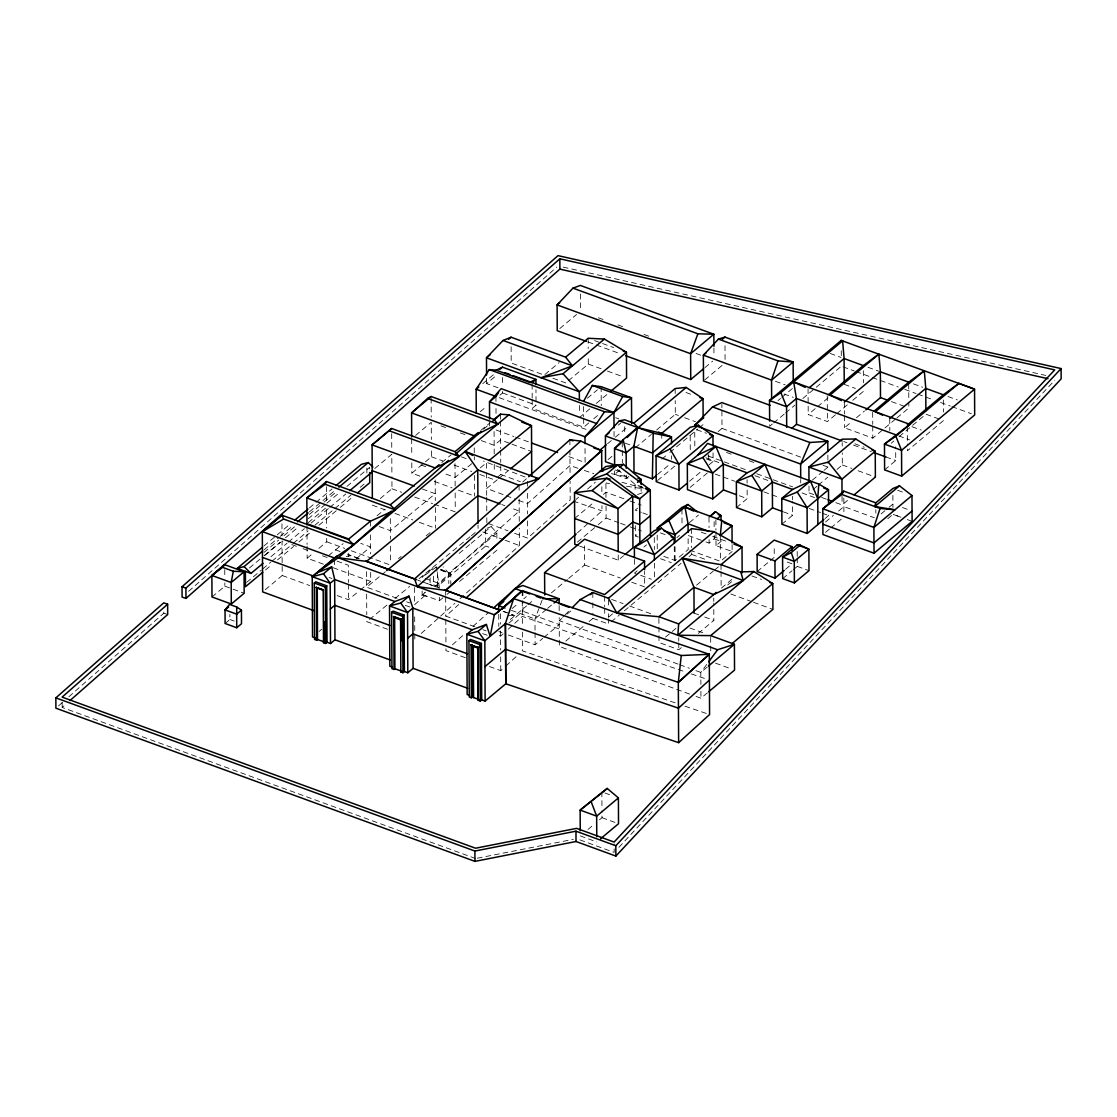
<?xml version="1.0" encoding="UTF-8"?>
<svg xmlns="http://www.w3.org/2000/svg" width="1117" height="1117" viewBox="0 0 1117 1117"><rect width="100%" height="100%" fill="white"/><g stroke="black" fill="none" stroke-linecap="round" stroke-linejoin="round"><path stroke-width="0.75" stroke-dasharray="5 3.75" d="M542.108 600.248L534.973 618.972L535.043 631.007M706.726 664.433L700.82 672.42L700.89 684.47M618.902 847.3L1054.769 380.199M678.033 664.098L559.226 620.675L563.903 615.984M565.062 614.811L569.74 610.133M503.139 633.828L500.584 636.145L497.358 634.973M508.263 629.178L522.337 616.402L676.581 668.901M489.483 666.514L500.765 670.633L504.605 667.142M505.875 665.983L516.124 656.698M522.658 482.111L527.378 477.881L483.493 461.084M414.616 604.73L427.532 593.169M435.281 586.23L519.196 511.055L511.251 508.109M421.263 633.437L439.33 617.24M440.629 616.081L454.828 603.362M459.995 598.74L519.377 545.543L519.293 528.299M514.588 533.284L527.643 538.143L570.187 500.039L570.089 481.078M474.795 626.721L445.795 616.123L458.682 604.576M576.009 499.481L578.592 497.177M587.612 489.092L595.347 482.167M452.413 644.83L465.314 633.283M473.05 626.358L488.52 612.493M577.475 532.809L589.092 522.421M590.376 521.262L601.979 510.874L601.951 505.694M483.633 429.207L490.126 423.441M58.503 705.902L62.398 702.467M68.905 696.743L163.808 613.177L163.794 609.728M188.619 591.326L556.755 267.117M475.605 858.54L62.175 707.438L66.085 703.989M263.905 545.99L275.927 535.923M277.267 534.806L290.615 523.622M309.325 507.956L332.028 488.939M264.101 549.815L278.803 537.5M280.13 536.383L293.492 525.199M309.521 511.768L334.891 490.517M263.961 552.44L278.65 540.139M283.997 535.657L296.019 525.59M309.381 514.406L322.743 503.222M324.084 502.105L336.105 492.038M211.993 596.953L224.838 586.188L224.824 582.879M249.398 568.008L262.76 556.825M264.087 555.707L280.13 542.276M285.477 537.808L298.825 526.624M308.18 518.791L325.55 504.242M326.89 503.125L340.252 491.941M346.926 486.356L369.643 467.339L369.671 470.76M265.078 555.233L280.744 542.108M308.278 522.63L326.541 507.327L326.653 528.02M374.823 468.498L391.788 454.284L391.899 474.976M415.594 435.421L431.26 422.296L431.344 439.54M271.026 556.629L287.055 543.211M288.395 542.094L304.424 528.662M311.098 523.063L328.454 508.528M329.794 507.411L345.823 493.979M482.767 383.676L494.691 373.678M246.662 582.376L261.364 570.075M262.704 568.958L270.719 562.242M272.059 561.125L292.095 544.342M293.436 543.225L308.124 530.924M314.812 525.325L333.508 509.659M334.849 508.542L350.892 495.124M360.233 487.291L364.24 483.94M498.028 387.767L486.621 383.606L495.683 376.01M265.511 569.977L272.185 564.392M277.533 559.91L293.562 546.492M298.909 542.01L310.931 531.943M318.959 525.227L338.996 508.458M340.336 507.341L352.358 497.274M559.812 328.538L576.595 314.477M225.103 623.495L229.879 619.488L229.865 614.392M265.26 589.72L282.224 575.506L282.043 541.019L285.282 542.192M480.226 411.726L486.803 406.211M499.983 395.167L502.608 392.961L502.58 387.808M323.455 564.169L307.147 558.207L313.682 552.747M318.904 548.363L326.723 541.801L326.709 538.366M380.227 498.615L391.969 488.771L391.913 476.708M419.894 476.121L411.852 473.189L431.441 456.783L431.385 448.168M544.928 374.488L559.156 362.564M588.729 422.98L583.716 427.183L532.237 408.375L536.048 405.192L535.965 389.707M568.413 380.715L588.296 364.072L588.254 355.471M587.347 398.238L597.386 389.833M319.099 631.468L321.724 629.262M579.458 417.535L589.818 408.864M596.283 403.432L608.025 393.603M593.755 418.777L600.024 413.527M459.143 553.432L469.824 544.482M471.165 543.365L491.201 526.582L496.856 532.935L496.897 541.536M618.246 425.172L620.815 423.022M445.655 590.321L445.683 595.487L439.386 600.751L422.142 594.453L424.683 592.317M421.695 595.417L428.174 589.985M496.856 532.935L448.769 573.216L448.825 583.535M615.327 437.236L626.623 427.769M433.564 576.246L433.605 584.847L437.585 586.299L485.672 546.018L485.588 528.816M607.494 443.798L612.772 439.386M704.953 367.605L712.702 361.112M459.548 581.468L496.939 550.136M447.023 594.342L450.849 591.144M608.109 459.562L613.247 455.261M704.771 379.92L723.83 363.96M635.322 447.833L651.309 434.429M656.642 429.975L675.296 414.337L675.226 400.584M628.857 476.428L626.288 478.593L614.671 474.348L622.392 467.883M574.641 518.47L592.918 503.167M603.348 494.426L605.959 492.234L628.396 500.43M661.85 459.143L668.524 453.558M669.851 452.441L688.519 436.803M689.845 435.686L697.846 428.984M699.172 427.881L703.179 424.53L703.152 421.081M657.508 474.53L670.34 463.778M577.391 542.122L596.967 525.73M598.265 524.641L606.098 518.079L606.042 506.015M657.522 480.561L675.855 465.203M718.119 431.623L722.001 428.383L721.903 409.464M512.228 608.458L518.665 603.054M523.817 598.74L526.386 596.59M637.625 508.123L635.224 510.134L641.298 512.354M510.218 619.572L526.596 605.861M527.894 604.772L534.373 599.34M509.003 622.993L522.965 611.292L522.924 600.974M778.032 400.584L780.574 398.448M781.844 397.387L793.279 387.808M551.393 592.876L567.352 579.5M568.693 578.383L584.666 565.007L584.54 542.653M689.524 481.218L701.308 471.346M709.169 464.756L713.107 461.461L713.051 452.874M690.124 487.389L707.466 472.868M546.408 609.393L534.973 618.972L509.743 609.742M547.679 608.332L552.761 604.074M638.393 537.082L635.364 535.978L637.751 533.968M772.308 424.055L769.655 426.289L769.641 422.84M773.634 422.952L784.26 414.044M785.586 412.941L794.885 405.15M802.844 398.476L841.352 366.222M579.611 546.073L618.26 560.203L623.607 555.721M643.909 547.079L646.561 544.859M559.226 620.675L561.809 618.511M566.975 614.182L572.141 609.854M835.404 414.84L827.404 421.542L808.205 414.533L816.206 407.817M817.546 406.7L828.214 397.764M508.305 634.973L535.113 644.774L542.736 638.379M544.007 637.318L559.24 624.557L522.965 611.292M689.357 522.672L698.474 515.049M637.165 570.871L634.512 573.091L639.119 574.78M676.86 537.612L679.471 535.42M836.745 413.723L847.412 404.773M852.76 400.305L863.427 391.355M565.816 641.06L583.898 625.925M589.064 621.597L592.932 618.343L592.904 613.191M736.508 507.551L747.175 498.615L747.105 484.848M663.777 556.364L675.115 560.511L688.184 549.564L688.114 535.811M608.751 617.045L612.744 613.708M611.194 621.848L619.111 615.216M624.389 610.79L681.133 563.261M689.049 556.629L691.688 554.423L691.66 549.257M895.499 419.14L872.81 438.143L844.466 427.783L851.14 422.198M856.474 417.716L864.474 411.014M705.944 541.954L709.113 543.113L714.224 538.841L714.21 535.406M732.096 544.649L732.138 551.533L716.025 545.641L721.121 541.368L721.107 537.919M812.408 480.101L822.754 471.43M824.039 470.341L827.92 467.088L827.892 461.935M689.803 550.15L720.423 561.348L732.138 551.533M696.519 585.182L713.274 571.136M714.573 570.061L718.44 566.822M896.825 418.023L908.833 407.956L908.805 402.804M813.748 494.594L809.029 492.862L811.696 490.628M813.022 489.525L817.03 486.174M818.356 485.057L827.683 477.252M836.996 469.433L842.33 464.979L842.26 452.93M781.914 524.236L792.651 515.23L792.581 501.477M891.212 443.254L893.879 441.02M899.213 436.552L925.909 414.198L940.249 419.433M721.456 588.087L731.775 579.444M665.523 637.067L675.911 628.368M727.712 584.959L734.274 579.472M757.186 571.597L768.999 561.697M770.311 560.594L774.249 557.299L774.193 545.264M825.044 518.539L828.632 515.537L828.605 510.385M835.795 502.65L842.078 504.94L848.738 499.369M884.608 469.88L895.75 460.553L895.666 446.8M943.432 420.606L907.409 450.793L907.367 443.91M825.491 522.016L833.38 515.426M838.63 511.014L843.88 506.615L874.276 517.73M658.988 635.629L659.03 642.498L678.801 649.731L681.398 647.553M698.279 633.423L713.861 620.368L713.777 603.166M825.547 532.334L829.498 529.039M830.811 527.936L841.31 519.14M785.53 569.321L792.093 563.82L783.98 560.86M782.696 578.606L791.981 570.829M793.307 569.712L797.287 566.389L797.245 558.109M881.118 513.918L887.68 508.417M888.992 507.313L892.93 504.018L896.113 505.177M707.284 667.017L700.82 672.42L695.947 670.647M887.736 518.735L891.673 515.44M696.073 696.436L700.959 698.223L707.41 692.819M587.947 829.47L594.342 824.109M599.452 819.822L602.007 817.686L601.979 810.802M328.398 555.763L343.156 543.63M377.057 515.747L384.988 509.212M441.773 462.508L451.031 454.898M480.841 430.38L490.098 422.771M356.155 558.779L370.537 546.953L360.763 543.379M471.765 463.709L455.094 477.42L443.728 473.273M480.296 467.841L486.565 462.689L486.565 471.262M337.18 595.584L348.49 599.717L358.948 591.116M360.26 590.041L370.718 581.44L370.649 569.377M398.476 558.612L401.115 556.448M426.191 535.811L430.157 532.558M496.925 477.643L500.807 474.46L500.751 464.113M397.024 598.293L366.613 587.193L385.379 571.75M497.233 479.765L486.663 488.464L504.619 495.152M498.545 478.676L507.802 471.067M369.476 619.46L386.901 605.135M394.957 598.517L409.702 586.397M419.084 578.676L470.02 536.774M471.36 535.671L476.722 531.259M436.356 567.003L422.044 577.252L433.522 567.645L436.356 567.003L439.316 586.997M486.984 528.257L491.201 526.582M637.486 494.552L643.881 492.234M477.28 858.205L573.3 839.356M346.228 556.461L351.045 555.694L359.241 558.695M508.179 615.369L514.909 615.635L511.642 614.448M606.182 483.033L609.575 483.563M626.525 486.216L643.49 488.869M611.39 473.692L627.88 476.847M563.163 267.103L1045.847 375.452M621.848 482.279L643.587 488.129M577.964 468.26L570.005 465.552L527.461 503.655L514.406 498.796M584.317 470.425L593.853 473.678M573.37 501.128L601.979 510.874M678.228 669.46L684.791 671.694M691.353 673.928L706.126 678.954M675.115 702.83L522.519 650.89L522.393 628.466M684.972 706.181L706.293 713.442M163.808 613.177L167.69 614.518M830.14 353.447L840.989 357.412M867.951 367.27L878.814 371.235M913.357 383.857L922.67 387.264M947.956 396.507L957.269 399.914M842.986 366.823L854.351 370.97M855.985 371.57L870.604 376.918M872.223 377.504L898.236 387.013M904.728 389.386L916.108 393.547M917.727 394.133L924.234 396.521M925.853 397.107L932.36 399.481M940.486 402.455L950.232 406.016M951.852 406.616L971.357 413.737M844.229 384.346L855.427 388.437M891.52 401.631L905.692 406.811M911.919 426.694L921.232 430.087M775.421 381.288L785.153 384.848M598.377 317.773L603.264 319.56M617.924 324.921L622.811 326.709M643.978 334.444L648.851 336.231M696.073 353.489L700.959 355.276M783.994 393.966L793.307 397.359M898.71 435.895L909.573 439.861M594.537 340.601L600.918 342.933M602.51 343.519L613.68 347.596M588.17 342.011L594.677 344.385M596.31 344.985L620.731 353.907M854.784 443.784L864.223 447.233M843.698 441.536L846.951 442.723M853.458 445.097L871.344 451.645M885.99 456.993L895.75 460.553M686.006 392.5L690.655 394.203M588.296 364.072L601.058 368.736M607.439 371.067L623.384 376.89M842.33 464.979L851.768 468.428M858.065 470.732L875.379 477.057M897.621 490.279L905.58 493.183M722.001 428.383L801.852 457.565M823.034 465.3L827.92 467.088M675.296 414.337L678.396 415.468M684.595 417.73L695.43 421.695M696.659 429.71L706.447 433.284M541.689 374.153L511.209 362.997L511.111 345.809M552.929 378.258L565.76 382.949M902.48 507.509L908.847 509.827M726.483 452.455L731.342 454.228M749.144 460.749L754.003 462.522M907.311 519.573L912.072 521.318M615.662 417.73L618.86 418.903M707.871 455.89L722.545 461.251M724.179 461.852L746.994 470.187M756.768 473.762L771.428 479.123M773.062 479.724L792.623 486.872M821.623 497.47L826.343 499.187M705.902 457.775L720.144 462.983M754.952 475.702L769.18 480.91M706.586 459.087L713.107 461.461M502.608 392.961L536.048 405.192M715.285 474.111L721.764 476.484M723.383 477.071L734.707 481.218M763.86 491.871L770.339 494.245M771.959 494.831L778.437 497.191M809.197 508.444L820.534 512.577M822.154 513.178L828.632 515.537M625.171 443.142L630.965 445.264M499.173 397.652L588.17 430.185M739.272 495.725L747.175 498.615M783.338 511.837L792.651 515.23M615.439 469.992L623.454 472.924M496.102 430.031L513.904 436.538M515.523 437.124L528.467 441.857M568.93 456.644L585.113 462.55L585.015 445.362M617.422 469.335L635.084 484.373L644.202 487.71M440.936 425.842L445.767 427.602M460.288 432.907L465.119 434.681M481.245 440.573L494.161 445.292L500.625 439.972L510.399 443.617M630.002 501.016L641.214 505.121M797.287 566.389L808.987 570.661M701.322 532.195L706.195 533.982M712.716 536.355L728.996 542.303M714.224 538.841L721.121 541.368M642.82 512.912L647.371 514.574M688.435 535.56L704.352 541.382M461.475 456.895L467.897 459.255M660.384 532.907L666.528 535.155M606.098 518.079L618.916 522.756M620.521 523.342L628.536 526.275M630.128 526.861L641.353 530.966M431.441 456.783L442.723 460.916M454.019 465.035L471.751 471.528M479.821 474.474L494.328 479.779M751.992 575.981L761.585 579.486M691.688 554.423L706.335 559.771M421.011 464.965L425.87 466.738M660.524 558.709L671.275 562.633M434.345 481.399L452.022 487.864M458.445 490.209L472.896 495.501M730.853 594.007L751.881 601.7M753.5 602.286L772.922 609.379M422.324 488.995L435.253 493.728L390.364 530.645L378.914 526.456M640.655 575.339L651.42 579.276M391.969 488.771L401.715 492.332M414.7 497.079L432.544 503.599M434.164 504.2L455.275 511.907M584.666 565.007L620.354 578.048M631.705 582.208L644.677 586.942L644.607 571.471M694.076 613.135L698.642 614.811M704.729 617.031L713.861 620.368M485.672 546.018L488.897 547.19M372.394 505.177L388.562 511.083M395.027 513.443L412.801 519.936M419.28 522.309L433.829 527.629M611.669 599.452L623.077 603.613M629.583 605.986L652.384 614.322M689.859 628.019L705.86 633.87M592.932 618.343L608.556 624.054L608.528 618.902M715.536 663.163L731.37 668.943M440.726 570.27L450.765 573.943L450.821 584.261M679.667 664.699L689.426 668.259M326.723 541.801L344.734 548.391M351.269 550.779L388.911 564.532M425.186 578.397L439.288 583.549L450.765 573.943L437.794 567.687M417.646 580.086L420.76 581.231M422.324 581.803L439.47 588.059L426.429 583.269M503.125 611.334L507.062 612.772M511.781 614.49L514.909 615.635M291.746 544.565L296.591 546.339M303.056 548.698L307.901 550.472M322.45 555.777L327.295 557.551M336.999 561.097L348.309 565.23L348.406 582.474M422.282 594.928L430.478 597.916M689.566 694.062L559.352 646.478L559.212 617.673M333.229 567.743L370.718 581.44M498.838 631.51L501.994 632.669M406.616 601.812L409.827 602.971M482.851 629.667L486.077 630.854M329.054 577.461L331.875 578.494M405.345 605.344L409.841 606.978M482.712 633.618L487.194 635.252M282.224 575.506L309.702 585.545M387.599 629.276L366.795 621.666L366.767 616.5M465.314 657.676L445.962 650.611L445.948 645.431M224.838 586.188L244.162 593.253M229.879 619.488L234.249 621.08M604.883 792.972L610.887 795.178M602.007 817.686L618.525 823.718M580.268 835.893L596.785 841.925M579.918 839.886L614.155 852.397L614.113 843.796M503.446 611.446L509.994 613.847M801.978 492.918L814.6 497.582M512.033 444.217L531.594 451.505M500.807 474.46L520.354 481.748M506.252 495.753L512.773 498.182M501.728 504.549L504.898 505.736M488.464 523.552L508.053 530.854M482.837 531.943L503.488 539.637M505.079 540.223L519.377 545.543M335.561 549.871L340.085 551.561M358.739 558.5L347.834 554.451L351.045 555.694M440.252 569.265L448.769 573.216L443.114 566.85M943.334 399.97L943.39 412.005M908.707 383.885L908.805 401.073M907.283 426.708L907.367 442.192M892.888 495.417L892.958 507.453M889.732 418.582L889.802 430.617M875.826 509.715L875.854 513.15M872.67 412.341L872.74 424.376M872.74 426.108L872.81 438.143M863.315 370.718L863.385 382.768M844.326 401.98L844.396 414.016M844.396 415.747L844.466 427.783M843.838 498.014L843.921 513.499M842.204 442.611L842.232 446.06M841.269 350.738L841.31 357.622M842.036 496.339L842.078 504.94M827.865 455.052L827.892 460.218M827.264 395.739L827.404 421.542M809.001 485.979L809.029 492.862M808.066 388.73L808.205 414.533M800.707 479.528L800.735 482.963M797.203 551.505L797.231 556.461M792.553 496.311L792.567 499.76M747.078 479.696L747.105 483.13M725.003 345.698L725.073 359.451M721.875 404.298L721.889 407.733M721.01 564.657L721.037 569.824M721.051 571.541L721.135 587.025M720.283 535.546L720.423 561.348M715.885 519.838L715.941 530.156M715.941 531.887L716.025 545.641M713.917 347.987L713.972 356.588M714.14 521.639L714.168 528.523M713.749 598L713.763 601.449M710.663 637.346L710.705 644.23M710.705 645.947L710.747 652.831M708.709 454.549L708.75 461.433M708.988 517.325L709.044 527.643M709.1 539.679L709.113 543.113M700.918 691.339L700.959 698.223M694.746 432.209L694.816 445.962M691.549 528.62L691.646 547.539M690.18 435.923L690.264 451.408M681.942 509.157L682.026 524.641M678.745 637.695L678.759 641.13M678.773 642.847L678.801 649.731M675.171 388.534L675.199 393.701M675.045 546.758L675.115 560.511M674.263 546.562L674.347 562.033M671.582 455.82L671.596 459.269M661.725 433.34L661.767 441.941M658.904 618.427L658.932 625.297M658.946 627.028L658.974 633.898M657.187 535.085L657.257 548.838M654.283 537.542L654.339 549.578M654.394 563.191L654.478 578.676M641.116 486.23L641.158 494.817M635.084 484.373L635.126 491.243M635.308 525.646L635.364 535.978M634.442 559.338L634.484 566.207M626.26 475.144L626.288 478.593M624.696 426.666L624.738 433.55M622.267 442.081L622.295 448.964M622.309 450.682L622.364 462.717M618.232 555.037L618.26 560.203M614.657 470.899L614.671 474.348M614.043 431.399L614.071 436.565M608.43 599.983L608.458 606.852M608.5 613.736L608.514 617.17M605.917 483.647L605.986 497.4M604.632 596.31L604.688 606.629M604.688 608.346L604.73 615.23M601.854 486.733L601.881 493.63M601.141 386.677L601.239 405.597M601.881 791.883L601.965 809.085M592.792 592.541L592.848 601.141M592.848 602.873L592.89 611.474M588.156 338.269L588.212 348.588M583.605 406.546L583.66 416.864M583.674 418.582L583.716 427.183M580.379 294.036L580.477 311.238M579.402 405.485L579.444 414.086M569.879 439.749L569.921 448.35M569.935 450.067L570.061 474.18M559.142 605.637L559.17 610.79M535.057 632.725L535.113 644.774M532.111 384.29L532.195 398.057M532.195 399.774L532.237 408.375M527.35 481.301L527.378 486.453M527.419 493.337L527.517 514.002M527.559 520.899L527.643 538.143M522.868 590.656L522.91 599.257M522.197 590.6L522.239 599.201M522.253 600.918L522.393 626.749M519.07 485.267L519.098 492.136M519.14 499.02L519.251 521.402M502.538 377.49L502.58 386.091M500.486 414.17L500.514 419.336M500.528 421.053L500.667 448.587M500.681 450.319L500.737 462.382M500.458 613.792L500.514 624.11M500.556 630.993L500.653 649.94M500.695 656.838L500.765 670.633M498.754 614.308L498.81 626.358M495.934 396.465L495.962 401.631M496.004 408.501L496.032 415.384M494.077 431.525L494.203 453.907M494.259 464.253L494.3 472.882M489.609 422.505L489.623 425.94M486.593 378.44L486.621 383.606M486.579 472.98L486.691 495.362M486.705 497.079L486.775 510.874M486.817 517.771L486.844 522.951M478.034 524.99L478.062 528.439M474.25 447.833L474.32 459.883M474.404 475.395L474.502 496.088M455.01 463.653L455.136 486.035M455.164 492.932L455.261 510.176M445.683 597.204L445.795 616.123M445.809 619.572L445.934 643.713M439.358 597.316L439.386 600.751M437.515 572.532L437.585 586.299M435.183 479.961L435.295 500.625M435.337 507.523L435.435 528.215M431.134 398.224L431.232 417.144M430.073 577.768L430.115 584.652M422.128 591.005L422.142 594.453M414.533 587.528L414.616 603.012M414.686 616.807L414.77 632.32M414.77 634.037L414.798 639.217M411.684 438.702L411.768 455.945M411.81 462.843L411.852 473.189M391.69 433.647L391.76 449.132M390.308 518.609L390.405 539.274M390.447 546.171L390.545 563.415M370.397 521.15L370.425 526.316M370.481 534.917L370.579 553.85M366.851 468.023L366.879 473.147M366.544 571.709L366.613 587.193M366.655 594.076L366.767 614.769M348.253 553.194L348.267 556.629M348.406 584.205L348.49 599.717M334.528 559.715L334.569 568.316M326.443 486.677L326.527 502.161M306.98 525.451L307.077 544.412M307.091 546.143L307.147 558.207M281.959 523.817L282.015 535.853M224.754 569.656L224.796 576.274M62.147 702.272L62.175 707.438M900.944 517.241L892.986 514.337L900.944 517.241"/><path stroke-width="1.5" d="M236.664 614.155L236.748 607.02L229.557 604.381L225.034 609.896L236.664 614.155L241.44 610.147L236.748 607.02M614.741 465.077L605.54 461.712L605.414 435.923L619.293 420.83L653.208 433.228L652.37 478.83L634.009 472.114L633.87 446.325L637.653 427.532L623.16 439.665L614.545 448.545L614.629 465.747M817.881 524.543L817.756 498.74L818.775 484.066L707.55 443.421L697.999 454.884L687.332 463.82L687.458 489.623L712.772 498.88L723.439 489.93L723.299 464.141L715.899 446.479L697.999 454.884M708.709 691.73L734.539 670.102L734.4 644.3L710.663 635.629L677.837 635.238L678.675 623.928L716.304 592.401M721.791 520.466L720.283 535.546L731.998 525.73L721.791 520.466L684.958 507.006L688.058 523.761L688.1 532.362M478.746 647.092L477.601 648.055L470.788 645.067L477.894 647.315L478.174 700.275L480.268 701.043L481.706 699.842L485.113 701.085L505.792 683.772L678.633 742.665L678.312 682.375L681.258 655.525L513.652 598.614L494.328 614.797L490.195 636.355L486.328 624.459L472.226 629.779L466.836 634.233L467.157 694.523L469.503 695.388M233.299 571.262L244.051 571.75L231.191 582.515L211.881 575.45L222.59 567.352L233.299 571.262L231.191 582.515L231.303 604.018L211.993 596.953L211.881 575.45L224.726 564.685L244.051 571.75L244.162 593.253L231.303 604.018M911.975 495.529L873.899 527.419L822.796 508.738L841.855 494.482L880.056 508.444L894.912 509.813L874.806 506.532L875.798 502.832L892.86 488.534L899.506 485.825L911.975 495.529L912.114 521.332L874.039 553.222L822.922 534.54L822.796 508.738L843.81 491.145L875.798 502.832M880.056 508.444L873.899 527.419L874.039 553.222M681.258 655.525L709.309 654.297L678.368 682.389L505.401 623.468L505.792 683.772L505.401 623.468L513.652 598.614L522.239 590.614L709.309 654.297L709.574 714.559L678.633 742.665M793.238 380.925L793.14 362.006L777.991 360.889L771.54 380.101L771.638 399.02M713.917 346.27L713.847 334.234L697.888 333.788L690.613 353.698L690.739 379.501L625.618 355.695M827.837 451.617L827.795 441.299L809.867 442.5L800.638 464.044L800.707 477.811M349.342 539.218L306.966 523.719L306.84 497.917L325.145 484.261L326.457 481.539L390.28 504.87L395.32 509.91L370.453 521.178L348.183 539.441L281.917 515.216L262.327 531.622L262.649 591.898L313.975 610.664M583.577 401.38L592.317 385.435L601.141 386.677L631.496 397.778L631.636 423.566M585.015 443.631L584.973 436.761L631.496 397.778L622.672 396.521L613.945 412.48L614.029 427.965M841.855 494.482L843.81 491.145M496.213 370.16L502.482 367.172L535.909 379.389L532.111 382.572L529.653 382.377L496.213 370.16L489.26 369.601L476.135 389.233L476.261 413.318M489.581 419.057L489.497 401.855L495.934 396.465L498.545 392.556M596.646 423.538L501.17 388.646L489.497 401.855L584.973 436.761L596.646 423.538L604.534 411.726L613.945 412.48L512.996 375.591M708.709 661.767L717.561 649.759L734.4 644.3L708.569 665.941M222.59 567.352L224.726 564.685M615.872 856.069L615.816 845.751L1061.094 368.568L558.011 255.639L182.029 586.746L182.085 597.064L185.967 598.419L559.882 269.127L559.826 258.809L1054.713 369.881L614.099 842.064L576.609 828.367L475.549 848.222L62.119 697.12L167.634 604.199L163.752 602.845L55.85 697.874L55.906 708.192L474.948 861.361L576.023 841.506L615.872 856.069L1061.15 378.886L1061.094 368.568M705.902 353.056L703.361 355.178L771.54 380.101L793.14 362.006L724.961 337.097L718.426 339.107L703.361 355.178L703.501 380.981L770.06 405.303M559.673 302.735L557.104 304.899L690.613 353.698L713.847 334.234L580.337 285.435L572.979 288.144L557.104 304.899L557.229 330.702L586.537 341.411M559.142 603.92L559.114 598.754L522.84 585.503L515.035 588.575L498.699 605.707L498.727 610.873M610.678 391.383L626.581 378.063L626.442 352.26L604.395 339.065L562.996 373.734L541.047 377.741L572.435 365.831L565.635 357.147L511.069 337.208L503.041 340.476L486.481 357.803L486.579 375.005M694.704 425.326L712.534 406.923L721.861 402.581L827.795 441.299L800.638 464.044L694.704 425.326L703.752 417.744M572.086 607.788L580.268 599.578L592.792 592.541L608.416 598.251L616.821 612.94L658.89 616.71L678.675 623.928M721.024 520.731L720.996 515.565L715.508 511.684L710.258 516.249M627 437.599L637.653 427.532M501.728 609.184L522.197 590.6L501.77 609.212M678.312 682.375L709.267 654.283M709.407 680.071L678.452 708.178L505.54 649.256L484.946 666.612M431.162 396.521L411.545 412.899L474.236 435.825L497.791 424.069L494.063 419.517L431.12 396.507L427.616 398.42L411.587 412.927L411.67 436.984M366.488 561.39L414.533 578.955L519.112 485.281L538.785 478.676L465.091 451.463L477.797 469.894L366.488 561.39L338.214 557.746L316.739 572.951L331.707 566.891L334.695 579.514L330.185 583.242L330.506 643.518L327.03 642.261L325.606 643.448L323.483 642.68L323.204 589.734L316.097 587.472L323.204 590.223M528.62 476.708L569.921 439.777L573.119 440.852M417.381 586.676L445.697 590.348L601.714 450.612L580.742 441.089L417.381 586.676L414.533 578.955M466.417 597.651L574.724 500.639M493.672 607.885L576.19 533.968M351.003 547.037L391.299 511.223M393.91 508.919L448.517 460.399M455.024 454.619L481.022 431.525M492.723 421.123L500.528 414.198L508.835 414.812L531.497 425.731L531.72 475.647M185.967 598.419L185.911 588.101L559.826 258.809M69.994 700.554L167.69 614.518L167.634 604.199M334.555 558.025L262.327 531.622L281.959 515.23L283.62 519.042L353.796 544.691L334.555 558.025L312.229 576.679L312.537 636.955L316.013 638.226M326.457 481.539L306.84 497.917L370.453 521.178M490.363 354.55L486.481 357.803L579.332 391.732L626.442 352.26L623.258 351.101M508.486 339.373L511.069 337.208M263.012 563.345L250.99 573.412L237.195 568.371L262.579 547.121M294.623 520.257L307.985 509.073M336.035 485.574L361.405 464.323L368.289 462.55L372.896 467.088M237.195 568.371L244.078 566.598L262.774 550.932M297.499 521.834L308.18 512.885M338.898 487.152L368.289 462.55M349.83 490.628L372.533 471.597M478.788 387.013L476.135 389.233L495.934 396.465M499.941 369.294L502.482 367.172M262.83 572.211L245.461 586.76L245.391 571.359M357.705 492.792L369.727 482.726L369.671 472.463M225.034 609.896L228.622 606.894M225.034 609.812L225.103 623.495L236.734 627.74L241.509 623.733L241.44 610.064M565.635 357.147L588.156 338.269L604.395 339.065M312.271 576.693L323.455 573.803L330.241 583.256L312.229 576.679L336.901 556.057M508.835 414.812L338.214 557.746L494.328 614.797L499.257 611.25M323.455 573.803L331.707 566.891M317.256 588.701L317.521 639.469L316.67 640.195L314.589 639.427L314.282 583.018L315.72 581.817L326.736 585.839L327.03 642.261M325.606 643.448L325.298 587.039L326.736 585.839M322.911 590.46L323.204 589.734M330.325 609.044L334.793 605.302L390.07 625.506M323.483 642.68L324.335 641.954L324.223 621.652M330.506 643.518L334.974 639.79L334.653 579.5L394.86 601.505L389.526 605.931L389.833 666.207L392.193 667.072M472.226 629.779L412.787 608.053L407.482 612.493L389.526 605.931L400.766 603.054L409.004 596.143L412.829 608.081L413.095 668.343L407.803 672.783L404.396 671.526L402.958 672.727L400.863 671.959L400.584 619.013L393.77 616.528L393.491 617.254L400.305 619.74L401.45 618.776L401.562 640.781M394.65 617.98L394.915 668.748L394.05 669.474L391.941 668.706L391.648 612.284L393.086 611.097L404.103 615.118L404.396 671.526M609.254 432.698L605.414 435.923L622.267 442.081M722.42 339.219L724.961 337.097M599.592 450.416L606.182 444.901M402.958 672.727L402.665 616.319L404.103 615.118M619.293 420.83L624.654 419.797L633.842 423.148L675.171 388.534L686.201 387.431L703.04 398.727L703.138 417.646M400.305 619.74L400.584 619.013M690.739 379.501L703.654 368.68M633.842 423.148L638.114 427.713L686.201 387.431M620.982 443.156L614.545 448.545L626.148 452.79L633.87 446.325L652.23 453.027L671.485 436.901L658.625 432.209M407.621 638.296L412.913 633.856L467.492 653.808M610.147 479.123L606.81 478.23L589.217 480.394L606.782 473.929L617.394 465.035L650.276 489.93L650.513 536.355M578.006 545.487L574.78 544.314L574.515 492.709L592.094 490.558L606.81 478.23L632.697 496.283L639.65 498.824L650.276 489.93L645.71 488.255M619.809 467.325L623.412 464.323L641.074 479.361L641.102 484.513M400.863 671.959L401.715 671.247L394.915 668.748M686.899 483.424L679.038 490L656.21 481.664L656.07 455.862L670.074 448.95L698.418 425.214L712.967 435.672L713.023 445.99M637.486 482.376L641.074 479.361L637.877 478.188M503.781 601.463L498.699 605.707L505.01 608.011M652.37 478.83L656.224 475.605M544.719 595.012L544.593 572.658L584.526 539.204L644.551 561.139L644.593 569.74M505.526 623.509L484.806 640.809L466.836 634.233L478.076 631.37L486.328 624.459L486.495 625.185M471.946 644.607L472.212 697.064L471.36 697.776L469.252 697.008L468.958 640.6L470.397 639.399L481.413 643.42L481.706 699.842M844.229 382.628L844.089 358.543L842.609 340.88L841.213 340.42L769.515 400.486L769.627 421.123M747.05 472.812L736.368 481.748L736.508 507.551L761.808 516.794L772.489 507.858L772.35 482.069L764.95 464.393L747.05 472.812L723.299 464.141L712.632 473.077L687.332 463.82L702.802 457.453L715.899 446.479M480.268 701.043L479.975 644.621L481.413 643.42M909.922 424.39L907.269 424.991L943.307 394.804L958.875 383.382L974.555 389.163L974.68 414.952L901.67 476.121L884.608 469.88L884.469 444.077L909.922 424.39L793.656 381.888L796.407 398.504L786.577 406.728L769.515 400.486L780.867 392.612L842.609 340.88M477.867 699.13L477.894 647.315M650.401 515.677L639.79 524.571L632.836 522.03L618.12 534.359L574.641 518.47M809.406 387.613L844.089 358.543L863.287 365.566L878.87 354.145L880.364 371.793L880.489 397.596L865.815 409.897M554.032 603.012L559.114 598.754L542.694 598.684M624.948 554.604L632.962 547.875L632.697 496.283L617.98 508.598L618.204 551.589M660.398 529.388L657.159 528.201L681.942 507.439L687.946 504.493L697.148 511.851M657.159 528.201L668.888 520.452L687.946 504.493M634.442 557.606L634.386 547.288L647.19 539.944L661.32 528.104L674.221 537.961L674.249 543.113M828.591 394.622L863.287 365.566M590.209 594.705L592.792 592.541M878.87 354.145L829.917 395.153L841.45 400.612M791.632 428.411L796.533 424.292L796.407 398.504L895.611 434.75M478.174 700.275L479.025 699.549L472.212 697.064M644.551 561.139L604.618 594.593L544.593 572.658M817.756 498.74L810.425 481.022L792.525 489.428L772.35 482.069L761.682 491.005L736.368 481.748L751.839 475.381L764.95 464.393M608.416 598.251L691.549 528.62L713.875 531.636L742.023 547.065L742.149 572.867M844.326 401.98L880.364 371.793L908.707 382.154L924.29 370.732L925.77 388.395L925.881 410.749M709.477 516.738L715.508 511.684M717.156 518.777L720.996 515.565L718.231 514.56M616.821 612.94L713.875 531.636M874.011 411.224L908.707 382.154M924.29 370.732L875.323 411.74L882.528 415.161M792.525 489.428L781.774 498.433L781.914 524.236L807.214 533.479L823.857 519.545M808.973 480.827L808.903 467.06L828.242 462.103L855.804 439.009L875.239 451.254L875.379 477.057L854.072 494.901M818.775 484.066L828.493 489.749L807.074 507.677L781.774 498.433L797.245 492.052L810.425 481.022M889.732 418.582L925.77 388.395L943.307 394.804M658.89 616.71L693.95 587.333L713.721 594.565L743.21 580.477L740.794 571.89L721.01 564.657L682.194 558.179L693.95 587.333L694.076 613.135M721.01 564.657L742.023 547.065L733.883 544.091M841.213 340.42L974.555 389.163L901.545 450.319L884.469 444.077L895.82 436.202L958.875 383.382M784.218 570.41L775.03 578.117L757.186 571.597L757.103 554.395L774.165 540.097L792.009 546.618L792.023 550.067M677.837 635.238L753.877 571.541L772.782 583.577L772.922 609.379L731.942 643.713M775.03 578.117L774.947 560.916L792.009 546.618M797.175 544.887L782.57 557.118L782.696 578.606L794.382 582.892L808.987 570.661L808.876 549.159L800.135 545.124L797.175 544.887L808.876 549.159L794.271 561.39L794.382 582.892M791.269 552.552L794.271 561.39L782.57 557.118L791.269 552.552L800.135 545.124M710.663 635.629L772.782 583.577L769.585 582.418M874.806 506.532L899.506 485.825M912.058 511L873.983 542.904L822.866 524.222M580.24 830.727L580.142 810.09L607.229 788.434L618.399 797.915L618.525 823.718L600.625 838.713M618.399 797.915L596.66 816.136L596.757 836.773M390.238 504.842L439.135 464.686M372.352 498.28L372.073 444.887L391.662 428.481L454.996 451.645L478.202 432.558M494.021 419.489L500.528 414.198M489.162 460.483L531.497 425.731L521.681 422.058M386.733 570.647L477.881 495.683L500.137 503.962M510.441 468.903L531.594 451.505M607.229 788.434L580.142 810.09L596.66 816.136L591.214 801.852M262.383 531.636L283.62 519.042M459.227 456.378L435.169 467.953L372.073 444.887L391.704 428.509L389.037 430.729L459.227 456.378L454.996 451.645M529.653 382.377L535.909 379.389L535.937 384.541M394.832 601.532L409.004 596.143L409.185 596.869M617.394 465.035L599.843 471.5L603.04 471.109M647.078 491.075L650.276 489.93L645.249 488.576M661.32 528.104L654.241 530.659L634.386 547.288L654.353 554.591L674.221 537.961L671.149 536.83M698.418 425.214L690.138 427.322L656.07 455.862L678.899 464.211L712.967 435.672L709.7 434.471M55.85 697.874L474.907 851.042L575.967 831.188L615.816 845.751M623.412 464.323L605.833 466.473L574.515 492.709L617.98 508.598L592.094 490.558M740.794 571.89L753.877 571.541M855.804 439.009L842.19 439.176L808.903 467.06L841.953 479.151L875.239 451.254L872.098 450.109M535.532 478.453L538.785 478.676M569.949 439.777L580.742 441.089M653.208 433.228L671.485 436.901L671.526 443.784M559.882 269.127L1047.969 378.677M638.114 427.713L661.725 433.34L703.04 398.727L699.94 397.596M593.727 447.889L601.714 450.612M182.029 586.746L185.911 588.101M880.489 397.596L888.364 400.472M718.426 339.107L777.991 360.889M572.979 288.144L697.888 333.788M796.533 424.292L842.078 440.936M874.597 452.832L885.99 456.993M712.534 406.923L809.867 442.5M503.041 340.476L572.435 365.831M592.317 385.435L622.672 396.521M823.634 487.975L828.493 489.749L828.563 503.502M505.038 372.687L509.813 374.432M489.26 369.601L604.534 411.726M827.92 499.774L832.64 501.491M723.439 489.93L736.103 494.566M772.489 507.858L781.788 511.265M427.616 398.42L497.791 424.069M531.706 443.044L557.592 452.497M723.942 522.784L731.998 525.73L732.096 542.932M709.002 531.427L688.058 523.761L674.989 534.708L675.017 541.591M757.103 554.395L774.947 560.916M663.638 530.561L674.989 534.708L668.888 520.452M682.194 558.179L743.21 580.477M372.212 470.69L414.239 486.049M325.145 484.261L395.32 509.91M580.268 599.578L717.561 649.759M560.957 604.381L569.07 607.355M515.035 588.575L529.681 593.937M536.188 596.31L541.075 598.098M500.486 610.371L445.655 590.321L601.658 450.584L601.77 471.234M262.467 557.411L313.793 576.177M314.282 583.018L325.298 587.039M391.648 612.284L402.665 616.319M468.958 640.6L479.975 644.621M316.097 587.472L322.911 589.971M393.491 616.766L400.305 619.251M470.788 645.067L477.601 647.567M334.974 639.79L390.252 659.993M413.095 668.343L467.674 688.281M317.521 639.469L324.335 641.954M365.79 561.097L416.585 579.681M444.454 589.86L500.165 610.245M519.112 485.281L477.755 469.88L478.034 523.259M684.958 507.006L693.839 511.167M793.656 381.888L805.189 387.362M465.091 451.463L472.77 455.471M606.782 473.929L639.65 498.824L639.887 543.532M348.225 539.455L353.796 544.691M244.078 566.598L250.99 573.412M562.996 373.734L579.332 391.732L579.374 400.333M828.242 462.103L841.953 479.151L842.023 492.904M478.076 631.37L484.848 640.823L485.113 701.085M400.766 603.054L407.537 612.507L407.803 672.783M797.245 492.052L807.074 507.677L807.214 533.479M751.839 475.381L761.682 491.005L761.808 516.794M702.802 457.453L712.632 473.077L712.772 498.88M670.074 448.95L678.899 464.211L679.038 490M647.19 539.944L654.353 554.591L654.38 559.757M895.82 436.202L901.545 450.319L901.67 476.121M780.867 392.612L786.577 406.728L786.689 427.364M623.16 439.665L626.148 452.79L626.232 468.274M575.967 831.188L576.023 841.506M474.907 851.042L474.948 861.361M473.287 645.961L473.566 697.553M471.081 644.83L471.36 697.776M393.77 616.528L394.05 669.474M316.39 587.235L316.67 640.195M236.664 614.071L236.734 627.74"/></g></svg>
